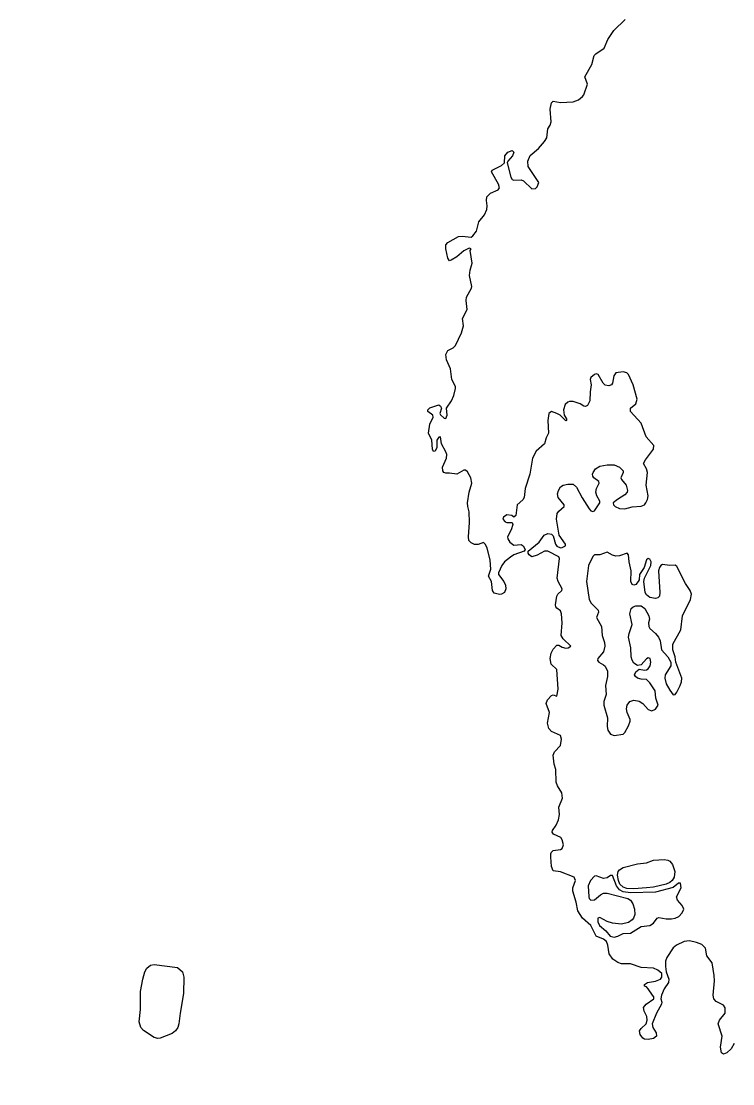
# Model space of a CAD drawing. Header units: feet. Extents: x 3308442 to 3309229, y 1376409 to 1377193.
# Drawn here: x 3308597.2 to 3308748.6, y 1376637.3 to 1376863.3 of the extents above; entities that cross this region are included whole.
import ezdxf

# ---------------------------------------------------------------- set-up
doc = ezdxf.new("R2010")
doc.units = ezdxf.units.FT
doc.header["$MEASUREMENT"] = 0
picture_1 = doc.add_image_def('image1.tif', size_in_pixel=(23683, 23593))

msp = doc.modelspace()

# ---------------------------------------------------------------- linework, layer by layer
at = {"color": 6}
for points, elevation in [([(3308748.93, 1376645.89), (3308748.23, 1376644.75), (3308747.37, 1376643.91), (3308746.6, 1376643.64), (3308746.22, 1376643.93), (3308746.01, 1376645.13), (3308746.31, 1376647.42), (3308745.46, 1376650.08), (3308745.8, 1376650.84), (3308746.97, 1376652.36), (3308746.99, 1376653.45), (3308746.6, 1376654.05), (3308745.08, 1376654.79), (3308744.54, 1376655.41), (3308744.41, 1376656.17), (3308744.73, 1376659.22), (3308744.65, 1376660.36), (3308744.19, 1376663.03), (3308743.1, 1376664.55), (3308742.8, 1376666.19), (3308742.04, 1376666.95), (3308740.89, 1376667.4), (3308739.37, 1376667.72), (3308738.23, 1376667.55), (3308736.6, 1376666.83), (3308735.94, 1376666.25), (3308734.55, 1376664.17), (3308734.28, 1376663.41), (3308734.3, 1376662.26), (3308734.45, 1376661.12), (3308735.03, 1376659.6), (3308734.94, 1376658.84), (3308734.04, 1376657.49), (3308733.45, 1376656.17), (3308733.3, 1376655.41), (3308733.54, 1376654.65), (3308733.44, 1376654.27), (3308732.35, 1376652.36), (3308731.43, 1376650.08), (3308731.6, 1376649.32), (3308732.34, 1376648.18), (3308732.39, 1376647.42), (3308731.76, 1376646.92), (3308730.61, 1376646.71), (3308729.85, 1376646.82), (3308729.49, 1376647.03), (3308728.92, 1376647.8), (3308728.79, 1376648.56), (3308729.09, 1376649.08), (3308730.17, 1376650.08), (3308730.41, 1376650.84), (3308730.34, 1376651.6), (3308729.74, 1376652.75), (3308729.63, 1376653.51), (3308730.16, 1376654.27), (3308731.79, 1376655.41), (3308731.79, 1376655.79), (3308731.56, 1376656.17), (3308730.61, 1376657.51), (3308730.23, 1376657.91), (3308729.85, 1376658.08), (3308729.85, 1376658.46), (3308730.49, 1376658.84), (3308732.14, 1376659.13), (3308733.23, 1376659.6), (3308733.49, 1376659.98), (3308733.49, 1376660.74), (3308732.64, 1376661.5), (3308731.76, 1376661.92), (3308729.09, 1376662.04), (3308726.81, 1376662.86), (3308724.9, 1376662.83), (3308724.14, 1376663.09), (3308723.08, 1376663.79), (3308722.3, 1376664.93), (3308722.04, 1376666.83), (3308721.73, 1376667.6), (3308721.09, 1376668.08), (3308719.57, 1376668.74), (3308718.38, 1376671.02), (3308716.6, 1376672.55), (3308715.65, 1376674.07), (3308715.28, 1376675.97), (3308714.55, 1376678.26), (3308714.55, 1376679.02), (3308715.11, 1376680.54), (3308714.89, 1376681.3), (3308711.96, 1376682.37), (3308710.43, 1376682.64), (3308710.05, 1376683.51), (3308709.88, 1376685.49), (3308709.9, 1376686.25), (3308710.05, 1376686.6), (3308710.43, 1376686.91), (3308711.96, 1376687.15), (3308712.34, 1376687.37), (3308712.62, 1376688.16), (3308712.34, 1376689.22), (3308712.01, 1376689.68), (3308710.48, 1376690.44), (3308710.15, 1376690.82), (3308710.22, 1376691.2), (3308711.06, 1376692.34), (3308711.5, 1376693.49), (3308711.71, 1376694.63), (3308711.62, 1376696.15), (3308712.39, 1376698.06), (3308712.24, 1376699.2), (3308711.3, 1376700.72), (3308711.05, 1376701.48), (3308710.95, 1376704.15), (3308710.6, 1376705.29), (3308710.42, 1376707.19), (3308710.66, 1376707.96), (3308711.96, 1376709.25), (3308712.18, 1376710.62), (3308711.92, 1376711.38), (3308710.05, 1376712.29), (3308709.45, 1376712.91), (3308709.22, 1376714.05), (3308709.64, 1376716.33), (3308708.9, 1376718.24), (3308709.17, 1376719), (3308710.05, 1376719.91), (3308710.43, 1376720.04), (3308711.19, 1376719.79), (3308711.43, 1376721.28), (3308711.2, 1376725.47), (3308709.98, 1376726.61), (3308709.76, 1376727.76), (3308709.94, 1376728.9), (3308710.43, 1376729.77), (3308711.19, 1376730.62), (3308711.58, 1376730.61), (3308712.34, 1376730.19), (3308713.1, 1376729.99), (3308713.61, 1376730.04), (3308714.15, 1376730.42), (3308712.54, 1376731.94), (3308712.13, 1376732.71), (3308712.31, 1376735.37), (3308712.14, 1376737.27), (3308711.96, 1376737.96), (3308711.19, 1376738.5), (3308710.96, 1376738.8), (3308710.89, 1376739.18), (3308711.15, 1376741.08), (3308711.36, 1376741.46), (3308712.22, 1376742.22), (3308712.29, 1376742.6), (3308711.43, 1376744.13), (3308711.22, 1376744.89), (3308711.75, 1376749.08), (3308711.58, 1376749.38), (3308709.29, 1376750.64), (3308708.53, 1376750.6), (3308707.01, 1376749.74), (3308705.86, 1376749.44), (3308705.31, 1376749.84), (3308705.1, 1376750.22), (3308705.1, 1376750.6), (3308707.39, 1376752.55), (3308708.45, 1376754.03), (3308709.29, 1376754.41), (3308710.05, 1376754.22), (3308710.43, 1376753.9), (3308710.91, 1376752.12), (3308711.19, 1376751.67), (3308711.96, 1376751.33), (3308712.34, 1376751.38), (3308713.02, 1376751.74), (3308712.99, 1376752.12), (3308711.64, 1376754.03), (3308711.1, 1376757.45), (3308711.21, 1376758.6), (3308711.58, 1376759.13), (3308712.7, 1376760.12), (3308712.73, 1376760.5), (3308711.44, 1376762.02), (3308711.29, 1376762.78), (3308711.52, 1376763.55), (3308711.96, 1376764.27), (3308712.54, 1376764.69), (3308713.48, 1376764.87), (3308714.62, 1376764.86), (3308715.38, 1376764.23), (3308716.53, 1376761.94), (3308718.05, 1376759.59), (3308718.43, 1376759.22), (3308718.81, 1376759.09), (3308719.19, 1376759.23), (3308720.35, 1376760.88), (3308720.31, 1376761.26), (3308719.67, 1376762.4), (3308719.48, 1376763.17), (3308719.62, 1376763.93), (3308720.19, 1376765.07), (3308720.11, 1376765.45), (3308719.06, 1376766.21), (3308718.81, 1376766.59), (3308718.78, 1376766.97), (3308718.88, 1376767.35), (3308719.42, 1376768.12), (3308720.33, 1376768.68), (3308721.86, 1376768.99), (3308723.38, 1376768.98), (3308724.52, 1376768.52), (3308725.27, 1376767.73), (3308725.3, 1376767.35), (3308724.8, 1376766.21), (3308724.94, 1376765.83), (3308725.95, 1376764.69), (3308726.24, 1376763.55), (3308726.14, 1376763.17), (3308725.66, 1376762.58), (3308724.06, 1376761.64), (3308723.18, 1376760.88), (3308723.22, 1376760.5), (3308723.59, 1376760.12), (3308724.52, 1376759.68), (3308725.66, 1376759.63), (3308727.19, 1376760.08), (3308729.09, 1376760.16), (3308729.81, 1376760.5), (3308730.14, 1376760.88), (3308730.47, 1376761.64), (3308730.58, 1376762.4), (3308730.18, 1376764.69), (3308730.48, 1376767.35), (3308730.28, 1376768.12), (3308729.64, 1376769.26), (3308730.03, 1376770.02), (3308731.74, 1376772.3), (3308731.79, 1376773.07), (3308730.17, 1376774.97), (3308729.09, 1376777.82), (3308726.81, 1376780.3), (3308726.81, 1376781.06), (3308727.95, 1376781.99), (3308728.25, 1376782.97), (3308727.38, 1376786.01), (3308726.42, 1376788.19), (3308726.04, 1376788.58), (3308725.28, 1376788.78), (3308723.76, 1376788.58), (3308723.33, 1376787.92), (3308723, 1376786.39), (3308722.77, 1376786.01), (3308722.24, 1376785.76), (3308721.47, 1376785.96), (3308721.04, 1376786.39), (3308719.95, 1376788.17), (3308719.57, 1376788.37), (3308719.19, 1376788.23), (3308718.43, 1376787.53), (3308718.27, 1376787.15), (3308718.5, 1376786.01), (3308718.23, 1376784.49), (3308718.19, 1376782.58), (3308717.67, 1376781.58), (3308717.29, 1376781.39), (3308716.91, 1376781.44), (3308716.14, 1376781.96), (3308714.62, 1376782.46), (3308713.86, 1376782.48), (3308713.48, 1376782.34), (3308712.98, 1376781.82), (3308712.6, 1376780.68), (3308712.76, 1376779.54), (3308713.25, 1376778.78), (3308713.23, 1376778.4), (3308713.1, 1376778.32), (3308711.87, 1376779.54), (3308711.19, 1376779.94), (3308710.05, 1376780.3), (3308709.5, 1376779.92), (3308709.26, 1376778.4), (3308709.42, 1376775.73), (3308708.91, 1376774.72), (3308708.58, 1376773.45), (3308706.8, 1376771.92), (3308706.03, 1376770.4), (3308705.4, 1376766.97), (3308704.46, 1376763.93), (3308704.25, 1376762.02), (3308703.96, 1376761.52), (3308702.77, 1376760.5), (3308702.44, 1376758.22), (3308702.06, 1376757.83), (3308701.58, 1376758.22), (3308700.53, 1376758.36), (3308699.83, 1376757.84), (3308699.71, 1376757.45), (3308700.15, 1376756.83), (3308700.53, 1376756.69), (3308701.68, 1376756.69), (3308701.79, 1376756.31), (3308701.44, 1376755.17), (3308700.69, 1376753.65), (3308700.72, 1376753.27), (3308701.17, 1376752.5), (3308702.06, 1376751.87), (3308703.58, 1376752.03), (3308703.99, 1376751.74), (3308704.47, 1376750.98), (3308704.25, 1376750.6), (3308702.06, 1376749.84), (3308701.29, 1376749.35), (3308700.03, 1376748.32), (3308699.5, 1376747.55), (3308698.78, 1376746.03), (3308698.76, 1376745.65), (3308699.91, 1376744.13), (3308700.24, 1376743.37), (3308700.33, 1376742.6), (3308700.03, 1376741.84), (3308699.39, 1376741.46), (3308699.01, 1376741.41), (3308697.87, 1376741.65), (3308697.49, 1376742.22), (3308697.3, 1376744.13), (3308696.61, 1376745.27), (3308697.11, 1376746.79), (3308697.01, 1376748.7), (3308696.34, 1376751.36), (3308695.96, 1376752.12), (3308695.58, 1376752.45), (3308694.44, 1376752.03), (3308693.68, 1376752.04), (3308692.92, 1376752.4), (3308692.47, 1376752.89), (3308692.37, 1376753.65), (3308692.63, 1376756.69), (3308692.5, 1376758.98), (3308692.21, 1376760.12), (3308692.18, 1376760.88), (3308692.53, 1376763.17), (3308693.07, 1376765.07), (3308692.89, 1376766.21), (3308692.16, 1376767.53), (3308691.78, 1376767.84), (3308691.39, 1376767.83), (3308689.87, 1376767.02), (3308688.35, 1376767.23), (3308687.59, 1376767.18), (3308687.14, 1376767.35), (3308686.89, 1376767.73), (3308686.83, 1376768.5), (3308687.72, 1376770.4), (3308687.77, 1376771.16), (3308687.59, 1376771.77), (3308686.66, 1376773.45), (3308686.45, 1376774.97), (3308686.06, 1376774.84), (3308685.68, 1376774.21), (3308685.68, 1376772.68), (3308685.3, 1376771.92), (3308684.92, 1376771.83), (3308684.73, 1376772.3), (3308684.6, 1376774.21), (3308683.91, 1376775.73), (3308684.19, 1376777.63), (3308684.85, 1376779.16), (3308684.81, 1376779.54), (3308683.75, 1376780.3), (3308683.75, 1376780.68), (3308684.16, 1376781.08), (3308686.06, 1376781.78), (3308686.45, 1376781.44), (3308686.61, 1376781.06), (3308686.3, 1376779.92), (3308686.45, 1376779.63), (3308687.21, 1376778.89), (3308687.59, 1376778.87), (3308687.87, 1376779.54), (3308687.7, 1376781.06), (3308688.77, 1376782.58), (3308689.23, 1376783.73), (3308689.63, 1376785.25), (3308689.6, 1376785.63), (3308688.81, 1376787.15), (3308688.59, 1376789.44), (3308687.69, 1376791.34), (3308687.59, 1376792.48), (3308687.97, 1376793.32), (3308689.11, 1376793.85), (3308689.64, 1376794.39), (3308690.91, 1376797.05), (3308691.29, 1376798.58), (3308691.13, 1376800.1), (3308692.13, 1376802), (3308691.89, 1376803.91), (3308691.97, 1376804.67), (3308693.03, 1376806.57), (3308693.09, 1376806.95), (3308692.62, 1376809.24), (3308692.72, 1376810.38), (3308693.16, 1376811.9), (3308692.77, 1376814.57), (3308692.92, 1376814.95), (3308692.54, 1376815.08), (3308691.39, 1376814.53), (3308689.87, 1376813.25), (3308688.73, 1376812.51), (3308688.35, 1376812.41), (3308687.97, 1376812.92), (3308687.59, 1376814.95), (3308687.59, 1376815.79), (3308687.97, 1376816.26), (3308690.25, 1376817.53), (3308691.01, 1376817.63), (3308692.92, 1376817.42), (3308693.3, 1376817.69), (3308694.06, 1376818.68), (3308694.56, 1376820.66), (3308695.76, 1376822.18), (3308696.29, 1376823.33), (3308696.34, 1376824.09), (3308696.18, 1376825.23), (3308696.27, 1376825.99), (3308697.07, 1376826.75), (3308698.71, 1376827.51), (3308698.97, 1376827.89), (3308698.74, 1376828.66), (3308697.26, 1376831.32), (3308697.39, 1376831.7), (3308699.39, 1376832.68), (3308700.03, 1376833.23), (3308700.08, 1376834.75), (3308700.72, 1376835.51), (3308701.68, 1376835.84), (3308702.06, 1376835.51), (3308701.77, 1376834.75), (3308700.72, 1376833.61), (3308700.6, 1376833.23), (3308701.41, 1376830.18), (3308701.68, 1376829.68), (3308702.06, 1376829.52), (3308703.58, 1376829.59), (3308704.06, 1376829.42), (3308705.86, 1376827.7), (3308706.63, 1376827.79), (3308707.01, 1376828.09), (3308707.32, 1376829.04), (3308705.1, 1376832.42), (3308704.99, 1376833.61), (3308705.48, 1376834.77), (3308707.25, 1376836.27), (3308708.58, 1376837.79), (3308709.04, 1376838.56), (3308709.29, 1376840.46), (3308709.78, 1376841.22), (3308710, 1376841.98), (3308709.75, 1376844.65), (3308710.05, 1376845.98), (3308710.43, 1376846.36), (3308711.96, 1376846.07), (3308714.62, 1376846.19), (3308715.76, 1376846.66), (3308716.64, 1376847.31), (3308716.91, 1376847.69), (3308717.73, 1376849.98), (3308717.13, 1376851.5), (3308718.63, 1376854.17), (3308719.14, 1376856.07), (3308719.49, 1376856.45), (3308721.24, 1376857.59), (3308722.03, 1376859.5), (3308723.27, 1376861.4), (3308725.68, 1376863.69)], 4479), ([(3308723.38, 1376711.38), (3308725.28, 1376711.72), (3308725.66, 1376712.05), (3308726.42, 1376713.45), (3308726.78, 1376714.43), (3308726.77, 1376714.81), (3308726.13, 1376716.33), (3308726, 1376717.09), (3308726.12, 1376717.86), (3308726.72, 1376718.62), (3308727.57, 1376718.9), (3308728.71, 1376718.72), (3308729.48, 1376718.24), (3308730.61, 1376716.92), (3308731.37, 1376716.63), (3308732.14, 1376716.99), (3308732.71, 1376717.86), (3308732.24, 1376719.38), (3308732.12, 1376720.9), (3308730.99, 1376722.58), (3308730.23, 1376723.3), (3308729.09, 1376723.4), (3308728.33, 1376723.62), (3308727.9, 1376723.95), (3308727.69, 1376724.33), (3308727.95, 1376724.98), (3308728.71, 1376725.51), (3308729.85, 1376725.32), (3308730.23, 1376725.35), (3308730.61, 1376725.61), (3308731.01, 1376726.23), (3308731.17, 1376726.99), (3308731.01, 1376727.76), (3308730.61, 1376727.9), (3308730.23, 1376727.69), (3308729.09, 1376726.46), (3308728.33, 1376726.3), (3308727.57, 1376726.79), (3308727.19, 1376727.44), (3308727, 1376728.14), (3308726.92, 1376730.04), (3308726.45, 1376732.32), (3308726.56, 1376733.09), (3308727.22, 1376734.99), (3308726.69, 1376737.27), (3308727.02, 1376738.42), (3308727.41, 1376738.8), (3308727.95, 1376739.02), (3308729.09, 1376738.98), (3308729.88, 1376738.42), (3308730.78, 1376736.89), (3308730.9, 1376736.13), (3308730.67, 1376735.37), (3308730.72, 1376734.61), (3308730.99, 1376734.15), (3308732.14, 1376733.13), (3308732.78, 1376732.32), (3308733.13, 1376731.56), (3308733.43, 1376729.66), (3308734.78, 1376728.14), (3308735.46, 1376726.99), (3308735.43, 1376726.23), (3308734.21, 1376724.33), (3308734.18, 1376723.57), (3308734.46, 1376722.42), (3308735.18, 1376721.03), (3308735.94, 1376720.05), (3308736.32, 1376720.11), (3308736.71, 1376720.6), (3308737.39, 1376722.04), (3308737.67, 1376722.81), (3308737.74, 1376723.57), (3308736.46, 1376726.99), (3308736.32, 1376728.14), (3308735.85, 1376729.66), (3308735.85, 1376730.8), (3308737.54, 1376733.85), (3308737.93, 1376736.89), (3308739.6, 1376740.32), (3308739.81, 1376741.46), (3308739.55, 1376742.22), (3308738.57, 1376743.75), (3308736.71, 1376747.38), (3308736.32, 1376747.64), (3308735.18, 1376747.58), (3308733.66, 1376747.75), (3308733.28, 1376747.55), (3308732.99, 1376747.17), (3308732.81, 1376746.41), (3308733.1, 1376741.84), (3308733.01, 1376741.08), (3308732.66, 1376740.7), (3308732.14, 1376740.53), (3308730.99, 1376740.74), (3308730.23, 1376741.33), (3308729.95, 1376741.84), (3308729.68, 1376744.13), (3308729.85, 1376744.89), (3308731.15, 1376747.55), (3308731.22, 1376748.32), (3308730.99, 1376748.9), (3308730.61, 1376749.06), (3308730.23, 1376748.78), (3308729.72, 1376747.17), (3308728.77, 1376745.65), (3308728.67, 1376744.51), (3308728.5, 1376744.13), (3308727.95, 1376743.56), (3308727.57, 1376743.41), (3308727.19, 1376743.55), (3308726.94, 1376744.13), (3308727.01, 1376746.41), (3308726.55, 1376748.32), (3308726.42, 1376749.84), (3308726.13, 1376750.22), (3308724.52, 1376749.6), (3308723.76, 1376749.55), (3308723, 1376749.77), (3308721.86, 1376750.42), (3308720.33, 1376749.84), (3308719.19, 1376749.81), (3308718.81, 1376749.49), (3308717.93, 1376747.55), (3308717.47, 1376744.13), (3308718.05, 1376740.35), (3308718.5, 1376739.56), (3308719.98, 1376738.04), (3308720.05, 1376737.65), (3308719.59, 1376736.51), (3308720.71, 1376734.58), (3308720.8, 1376732.71), (3308721.28, 1376731.18), (3308721.37, 1376730.42), (3308721.09, 1376729.23), (3308719.88, 1376727.76), (3308719.83, 1376727.37), (3308720.1, 1376726.99), (3308721.09, 1376726.47), (3308721.47, 1376726.12), (3308721.96, 1376725.09), (3308721.98, 1376723.95), (3308721.52, 1376722.04), (3308721.67, 1376720.14), (3308721.2, 1376718.62), (3308721.19, 1376717.86), (3308721.93, 1376715.19), (3308721.89, 1376713.29), (3308722.02, 1376712.52), (3308722.62, 1376711.68), (3308723.38, 1376711.38)], 4479), ([(3308730.23, 1376679.02), (3308727.57, 1376678.75), (3308726.04, 1376678.89), (3308725.28, 1376679.13), (3308724.6, 1376679.78), (3308724.28, 1376680.54), (3308724.1, 1376681.68), (3308724.25, 1376682.44), (3308724.52, 1376682.83), (3308725.28, 1376683.3), (3308728.33, 1376684.08), (3308730.23, 1376684.34), (3308731.76, 1376684.89), (3308734.04, 1376685.04), (3308734.8, 1376684.89), (3308735.18, 1376684.65), (3308735.78, 1376683.97), (3308736.25, 1376682.44), (3308736.13, 1376681.3), (3308735.68, 1376680.54), (3308735.18, 1376680.12), (3308734.42, 1376679.79), (3308731.76, 1376679.15), (3308730.23, 1376679.02)], 4480), ([(3308724.14, 1376668.7), (3308725.28, 1376669.28), (3308726.81, 1376669.33), (3308729.09, 1376670.76), (3308730.99, 1376670.97), (3308731.76, 1376671.48), (3308732.52, 1376672.55), (3308732.9, 1376672.69), (3308734.42, 1376672.42), (3308735.56, 1376672.42), (3308736.32, 1376672.55), (3308737.1, 1376672.93), (3308737.85, 1376673.71), (3308738.21, 1376674.45), (3308737.81, 1376675.21), (3308736.87, 1376676.35), (3308736.6, 1376677.11), (3308737.63, 1376679.02), (3308737.47, 1376679.99), (3308737.09, 1376680), (3308735.94, 1376679.1), (3308732.14, 1376678.08), (3308726.81, 1376677.93), (3308725.28, 1376678.15), (3308724.52, 1376678.56), (3308723.85, 1376679.4), (3308723, 1376681.59), (3308722.62, 1376681.61), (3308721.86, 1376681.1), (3308721.09, 1376680.97), (3308719.57, 1376681.58), (3308719.19, 1376681.47), (3308718.32, 1376680.54), (3308717.84, 1376679.4), (3308717.95, 1376677.11), (3308718.05, 1376676.73), (3308718.43, 1376676.4), (3308719.19, 1376676.44), (3308720.47, 1376677.5), (3308721.09, 1376677.83), (3308721.86, 1376677.87), (3308726.27, 1376676.73), (3308726.86, 1376676.35), (3308727.34, 1376675.59), (3308727.69, 1376674.45), (3308727.75, 1376673.31), (3308727.49, 1376672.55), (3308727.2, 1376672.16), (3308726.42, 1376671.59), (3308724.9, 1376671.24), (3308723, 1376671.49), (3308721.86, 1376671.85), (3308720.33, 1376672.7), (3308719.93, 1376672.55), (3308719.9, 1376671.78), (3308720.27, 1376671.02), (3308721.57, 1376669.88), (3308722.49, 1376668.74), (3308723.38, 1376668.49), (3308724.14, 1376668.7)], 4479), ([(3308626.77, 1376647.03), (3308626.29, 1376646.94), (3308625.52, 1376647.17), (3308623.24, 1376648.68), (3308622.67, 1376649.32), (3308622.36, 1376650.46), (3308622.63, 1376653.13), (3308622.61, 1376656.93), (3308623.08, 1376659.6), (3308623.55, 1376661.12), (3308623.97, 1376661.88), (3308624.76, 1376662.52), (3308625.52, 1376662.68), (3308630.47, 1376662.02), (3308631.52, 1376661.12), (3308631.86, 1376659.98), (3308631.76, 1376656.55), (3308631.03, 1376652.36), (3308630.79, 1376650.08), (3308630.57, 1376649.32), (3308630.04, 1376648.56), (3308629.33, 1376648.03), (3308626.77, 1376647.03)], 4479)]:
    msp.add_lwpolyline(points, dxfattribs=dict(at, elevation=elevation))

# ---------------------------------------------------------------- pictures from other files: only their frames are drawn
image = msp.add_image(picture_1, insert=(3308441.61, 1376408.84), size_in_units=(786.96, 783.97))
image.dxf.flags = 7

doc.saveas('drawing.dxf')
